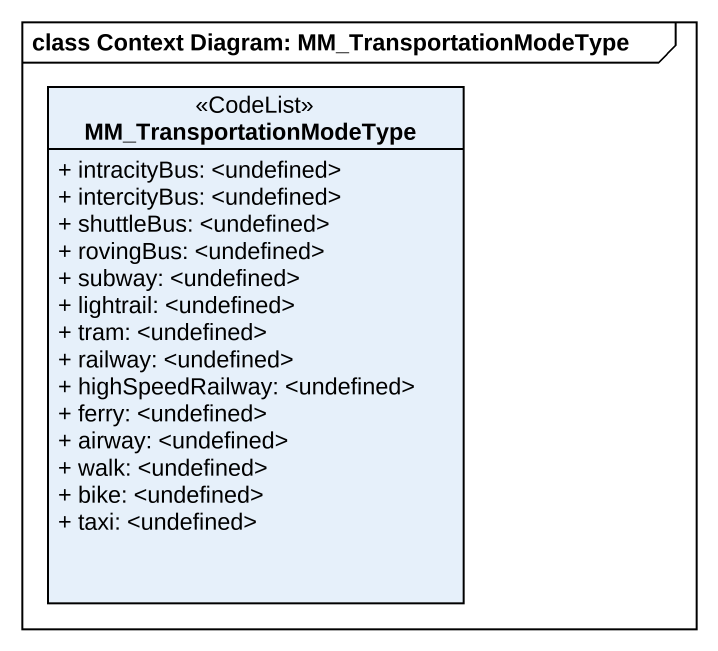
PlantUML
@startuml
mainframe class Context Diagram: MM_TransportationModeType
hide circle
hide empty members
skinparam classAttributeIconSize 0
class MM_TransportationModeType <<CodeList>> {
  + intracityBus: <undefined>
  + intercityBus: <undefined>
  + shuttleBus: <undefined>
  + rovingBus: <undefined>
  + subway: <undefined>
  + lightrail: <undefined>
  + tram: <undefined>
  + railway: <undefined>
  + highSpeedRailway: <undefined>
  + ferry: <undefined>
  + airway: <undefined>
  + walk: <undefined>
  + bike: <undefined>
  + taxi: <undefined>
}
@enduml
